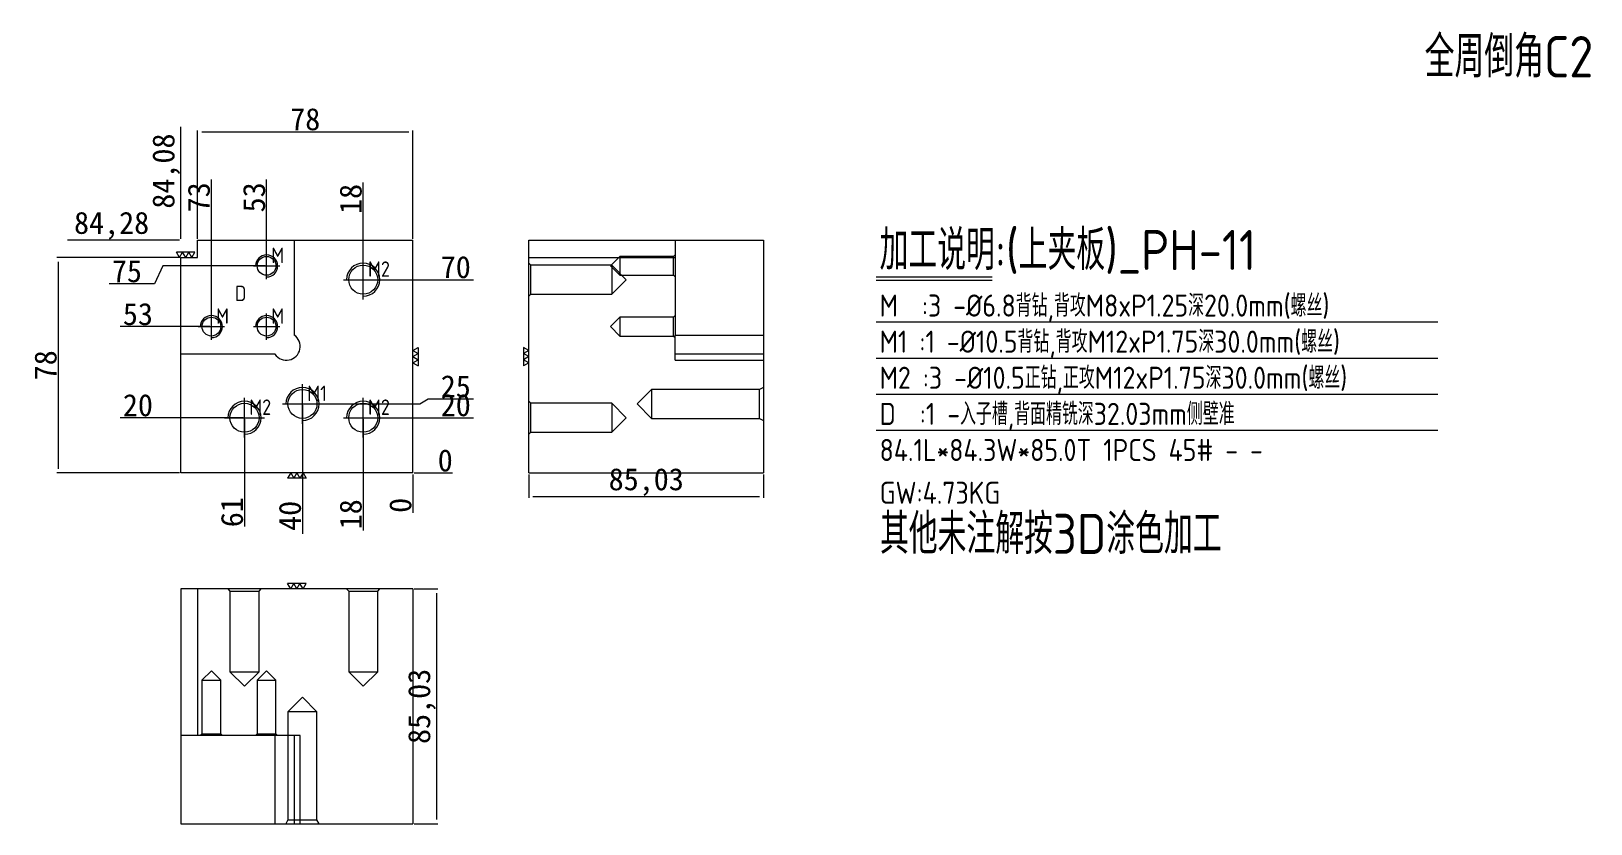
# Model space of a CAD drawing. Header units: millimetres. Extents: x 19483 to 20048, y 65580 to 65867.
import ezdxf

# ---------------------------------------------------------------- set-up
doc = ezdxf.new("R2010")
doc.units = ezdxf.units.MM
doc.linetypes.add('CENTER', pattern=[0])
doc.linetypes.add('DASHED', pattern=[0])
doc.layers.add('dim', color=4, linetype='Continuous')
doc.layers.add('dim_temp', color=161, linetype='Continuous', lineweight=9)
doc.layers.add('PH', color=7, linetype='Continuous', true_color=0xffffff)
doc.layers.add('U1', color=7, linetype='Continuous', true_color=0xffffff)
doc.styles.add('_PUG_ERP', font='txt')
doc.styles.add('gbenor', font='gbenor.shx', dxfattribs={"bigfont": 'gbcbig'})
doc.dimstyles.new('_PUG_ERP', dxfattribs={"dimtxt": 8, "dimasz": 1.5, "dimexe": 0.5, "dimexo": 0.5, "dimgap": 0.5, "dimtad": 1, "dimtxsty": '_PUG_ERP', "dimblk": 'CLOSEDBLANK', "dimcen": 0, "dimclrd": 4, "dimclre": 4, "dimclrt": 3, "dimazin": 3, "dimtfac": 1, "dimtmove": 0, "dimatfit": 3, "dimldrblk": 'CLOSEDBLANK', "dimlwd": 9, "dimlwe": 9})

# ---------------------------------------------------------------- blocks, each defined once
blk = doc.blocks.new('*D1266')
at = {"layer": 'Defpoints', "color": 0}
for p in [(19620.87, 65706.54), (19620.87, 65706.54), (19629.42, 65706.54)]:
    blk.add_point(p, dxfattribs=at)
at = {"layer": 'dim_temp', "color": 4, "lineweight": 9}
blk.add_line((19621.37, 65706.54), (19635.25, 65706.54), dxfattribs=at)
at = {"layer": 'dim_temp', "color": 3, "lineweight": 18, "insert": (19632.59, 65711.04), "char_height": 8, "attachment_point": 5, "style": '_PUG_ERP'}
blk.add_mtext('0', dxfattribs=at)
blk = doc.blocks.new('_ClosedBlank')
blk = doc.blocks.new('*D1267')
at = {"layer": 'Defpoints', "color": 0}
for p in [(19602.87, 65726.54), (19629.42, 65726.54), (19620.87, 65706.54)]:
    blk.add_point(p, dxfattribs=at)
at = {"layer": 'dim_temp', "color": 4, "lineweight": 9}
blk.add_line((19603.37, 65726.54), (19642.87, 65726.54), dxfattribs=at)
at = {"layer": 'dim_temp', "color": 3, "lineweight": 18, "insert": (19636.4, 65731.04), "char_height": 8, "attachment_point": 5, "style": '_PUG_ERP'}
blk.add_mtext('20', dxfattribs=at)
blk = doc.blocks.new('*D1268')
at = {"layer": 'Defpoints', "color": 0}
for p in [(19580.87, 65731.54), (19629.42, 65733.38), (19620.87, 65706.54)]:
    blk.add_point(p, dxfattribs=at)
at = {"layer": 'dim_temp', "color": 4, "lineweight": 9}
for p, q in [((19581.37, 65731.54), (19623.42, 65731.54)), ((19623.42, 65731.54), (19626.42, 65733.38)), ((19626.42, 65733.38), (19642.87, 65733.38))]:
    blk.add_line(p, q, dxfattribs=at)
at = {"layer": 'dim_temp', "color": 3, "lineweight": 18, "insert": (19636.4, 65737.88), "char_height": 8, "attachment_point": 5, "style": '_PUG_ERP'}
blk.add_mtext('25', dxfattribs=at)
blk = doc.blocks.new('*D1269')
at = {"layer": 'Defpoints', "color": 0}
for p in [(19602.87, 65776.54), (19629.42, 65776.54), (19620.87, 65706.54)]:
    blk.add_point(p, dxfattribs=at)
at = {"layer": 'dim_temp', "color": 4, "lineweight": 9}
blk.add_line((19603.37, 65776.54), (19642.87, 65776.54), dxfattribs=at)
at = {"layer": 'dim_temp', "color": 3, "lineweight": 18, "insert": (19636.4, 65781.04), "char_height": 8, "attachment_point": 5, "style": '_PUG_ERP'}
blk.add_mtext('70', dxfattribs=at)
blk = doc.blocks.new('*D1270')
at = {"layer": 'Defpoints', "color": 0}
for p in [(19528.24, 65726.54), (19559.87, 65726.54), (19620.87, 65706.54)]:
    blk.add_point(p, dxfattribs=at)
at = {"layer": 'dim_temp', "color": 4, "lineweight": 9}
blk.add_line((19559.37, 65726.54), (19514.79, 65726.54), dxfattribs=at)
at = {"layer": 'dim_temp', "color": 3, "lineweight": 18, "insert": (19521.26, 65731.04), "char_height": 8, "attachment_point": 5, "style": '_PUG_ERP'}
blk.add_mtext('20', dxfattribs=at)
blk = doc.blocks.new('*D1271')
at = {"layer": 'Defpoints', "color": 0}
for p in [(19528.24, 65759.54), (19547.87, 65759.54), (19620.87, 65706.54)]:
    blk.add_point(p, dxfattribs=at)
at = {"layer": 'dim_temp', "color": 4, "lineweight": 9}
blk.add_line((19547.37, 65759.54), (19514.79, 65759.54), dxfattribs=at)
at = {"layer": 'dim_temp', "color": 3, "lineweight": 18, "insert": (19521.26, 65764.04), "char_height": 8, "attachment_point": 5, "style": '_PUG_ERP'}
blk.add_mtext('53', dxfattribs=at)
blk = doc.blocks.new('*D1272')
at = {"layer": 'Defpoints', "color": 0}
for p in [(19567.87, 65781.54), (19524.26, 65775.06), (19620.87, 65706.54)]:
    blk.add_point(p, dxfattribs=at)
at = {"layer": 'dim_temp', "color": 4, "lineweight": 9}
for p, q in [((19530.26, 65781.54), (19527.26, 65775.06)), ((19567.37, 65781.54), (19530.26, 65781.54)), ((19527.26, 65775.06), (19510.8, 65775.06))]:
    blk.add_line(p, q, dxfattribs=at)
at = {"layer": 'dim_temp', "color": 3, "lineweight": 18, "insert": (19517.28, 65779.56), "char_height": 8, "attachment_point": 5, "style": '_PUG_ERP'}
blk.add_mtext('75', dxfattribs=at)
blk = doc.blocks.new('*D1273')
at = {"layer": 'Defpoints', "color": 0}
for p in [(19528.24, 65790.82), (19536.79, 65790.82), (19620.87, 65706.54)]:
    blk.add_point(p, dxfattribs=at)
at = {"layer": 'dim_temp', "color": 4, "lineweight": 9}
for p, q in [((19531.24, 65790.82), (19495.74, 65790.82)), ((19533.79, 65790.82), (19531.24, 65790.82)), ((19536.29, 65790.82), (19533.79, 65790.82))]:
    blk.add_line(p, q, dxfattribs=at)
at = {"layer": 'dim_temp', "color": 3, "lineweight": 18, "insert": (19511.74, 65796.09), "char_height": 8, "attachment_point": 5, "style": '_PUG_ERP'}
blk.add_mtext('84,28', dxfattribs=at)
blk = doc.blocks.new('*D1274')
at = {"layer": 'Defpoints', "color": 0}
for p in [(19620.87, 65706.54), (19620.87, 65706.54), (19620.87, 65697.99)]:
    blk.add_point(p, dxfattribs=at)
at = {"layer": 'dim_temp', "color": 4, "lineweight": 9}
blk.add_line((19620.87, 65706.04), (19620.87, 65692.16), dxfattribs=at)
at = {"layer": 'dim_temp', "color": 3, "lineweight": 18, "insert": (19616.37, 65694.83), "char_height": 8, "attachment_point": 5, "rotation": 90, "style": '_PUG_ERP'}
blk.add_mtext('0', dxfattribs=at)
blk = doc.blocks.new('*D1275')
at = {"layer": 'Defpoints', "color": 0}
for p in [(19602.87, 65726.54), (19620.87, 65706.54), (19602.87, 65697.99)]:
    blk.add_point(p, dxfattribs=at)
at = {"layer": 'dim_temp', "color": 4, "lineweight": 9}
blk.add_line((19602.87, 65726.04), (19602.87, 65685.68), dxfattribs=at)
at = {"layer": 'dim_temp', "color": 3, "lineweight": 18, "insert": (19598.37, 65691.59), "char_height": 8, "attachment_point": 5, "rotation": 90, "style": '_PUG_ERP'}
blk.add_mtext('18', dxfattribs=at)
blk = doc.blocks.new('*D1276')
at = {"layer": 'Defpoints', "color": 0}
for p in [(19580.87, 65731.54), (19620.87, 65706.54), (19580.87, 65697.99)]:
    blk.add_point(p, dxfattribs=at)
at = {"layer": 'dim_temp', "color": 4, "lineweight": 9}
blk.add_line((19580.87, 65731.04), (19580.87, 65684.54), dxfattribs=at)
at = {"layer": 'dim_temp', "color": 3, "lineweight": 18, "insert": (19576.37, 65691.02), "char_height": 8, "attachment_point": 5, "rotation": 90, "style": '_PUG_ERP'}
blk.add_mtext('40', dxfattribs=at)
blk = doc.blocks.new('*D1277')
at = {"layer": 'Defpoints', "color": 0}
for p in [(19559.87, 65726.54), (19620.87, 65706.54), (19559.87, 65697.99)]:
    blk.add_point(p, dxfattribs=at)
at = {"layer": 'dim_temp', "color": 4, "lineweight": 9}
blk.add_line((19559.87, 65726.04), (19559.87, 65687.21), dxfattribs=at)
at = {"layer": 'dim_temp', "color": 3, "lineweight": 18, "insert": (19555.37, 65692.35), "char_height": 8, "attachment_point": 5, "rotation": 90, "style": '_PUG_ERP'}
blk.add_mtext('61', dxfattribs=at)
blk = doc.blocks.new('*D1278')
at = {"layer": 'Defpoints', "color": 0}
for p in [(19602.87, 65799.37), (19602.87, 65776.54), (19620.87, 65706.54)]:
    blk.add_point(p, dxfattribs=at)
at = {"layer": 'dim_temp', "color": 4, "lineweight": 9}
blk.add_line((19602.87, 65777.04), (19602.87, 65811.68), dxfattribs=at)
at = {"layer": 'dim_temp', "color": 3, "lineweight": 18, "insert": (19598.37, 65805.78), "char_height": 8, "attachment_point": 5, "rotation": 90, "style": '_PUG_ERP'}
blk.add_mtext('18', dxfattribs=at)
blk = doc.blocks.new('*D1279')
at = {"layer": 'Defpoints', "color": 0}
for p in [(19567.87, 65799.37), (19567.87, 65781.54), (19620.87, 65706.54)]:
    blk.add_point(p, dxfattribs=at)
at = {"layer": 'dim_temp', "color": 4, "lineweight": 9}
blk.add_line((19567.87, 65782.04), (19567.87, 65812.83), dxfattribs=at)
at = {"layer": 'dim_temp', "color": 3, "lineweight": 18, "insert": (19563.37, 65806.35), "char_height": 8, "attachment_point": 5, "rotation": 90, "style": '_PUG_ERP'}
blk.add_mtext('53', dxfattribs=at)
blk = doc.blocks.new('*D1280')
at = {"layer": 'Defpoints', "color": 0}
for p in [(19547.87, 65799.37), (19547.87, 65759.54), (19620.87, 65706.54)]:
    blk.add_point(p, dxfattribs=at)
at = {"layer": 'dim_temp', "color": 4, "lineweight": 9}
blk.add_line((19547.87, 65760.04), (19547.87, 65812.83), dxfattribs=at)
at = {"layer": 'dim_temp', "color": 3, "lineweight": 18, "insert": (19543.37, 65806.35), "char_height": 8, "attachment_point": 5, "rotation": 90, "style": '_PUG_ERP'}
blk.add_mtext('73', dxfattribs=at)
blk = doc.blocks.new('*D1281')
at = {"layer": 'Defpoints', "color": 0}
for p in [(19536.79, 65799.37), (19536.79, 65790.82), (19620.87, 65706.54)]:
    blk.add_point(p, dxfattribs=at)
at = {"layer": 'dim_temp', "color": 4, "lineweight": 9}
for p, q in [((19536.79, 65796.37), (19536.79, 65831.87)), ((19536.79, 65793.82), (19536.79, 65796.37)), ((19536.79, 65791.32), (19536.79, 65793.82))]:
    blk.add_line(p, q, dxfattribs=at)
at = {"layer": 'dim_temp', "color": 3, "lineweight": 18, "insert": (19531.53, 65815.87), "char_height": 8, "attachment_point": 5, "rotation": 90, "style": '_PUG_ERP'}
blk.add_mtext('84,08', dxfattribs=at)
blk = doc.blocks.new('*D1282')
at = {"layer": 'Defpoints', "color": 0}
for p in [(19620.87, 65664.54), (19620.87, 65579.51), (19629.42, 65579.51)]:
    blk.add_point(p, dxfattribs=at)
at = {"layer": 'dim_temp', "color": 4, "lineweight": 9}
for p, q in [((19621.37, 65664.54), (19629.92, 65664.54)), ((19629.42, 65663.04), (19629.42, 65581.01)), ((19621.37, 65579.51), (19629.92, 65579.51))]:
    blk.add_line(p, q, dxfattribs=at)
at = {"layer": 'dim_temp', "color": 3, "lineweight": 18, "insert": (19624.16, 65622.03), "char_height": 8, "attachment_point": 5, "rotation": 90, "style": '_PUG_ERP'}
blk.add_mtext('85,03', dxfattribs=at)
blk = doc.blocks.new('*D1283')
at = {"layer": 'Defpoints', "color": 0}
for p in [(19662.87, 65706.54), (19747.9, 65706.54), (19747.9, 65697.99)]:
    blk.add_point(p, dxfattribs=at)
at = {"layer": 'dim_temp', "color": 4, "lineweight": 9}
for p, q in [((19662.87, 65706.04), (19662.87, 65697.49)), ((19747.9, 65706.04), (19747.9, 65697.49)), ((19664.37, 65697.99), (19746.4, 65697.99))]:
    blk.add_line(p, q, dxfattribs=at)
at = {"layer": 'dim_temp', "color": 3, "lineweight": 18, "insert": (19705.39, 65703.25), "char_height": 8, "attachment_point": 5, "style": '_PUG_ERP'}
blk.add_mtext('85,03', dxfattribs=at)
blk = doc.blocks.new('*D1284')
at = {"layer": 'Defpoints', "color": 0}
for p in [(19620.87, 65830.1), (19542.87, 65790.82), (19620.87, 65790.82)]:
    blk.add_point(p, dxfattribs=at)
at = {"layer": 'dim_temp', "color": 4, "lineweight": 9}
for p, q in [((19542.87, 65791.32), (19542.87, 65830.6)), ((19544.37, 65830.1), (19619.37, 65830.1)), ((19620.87, 65791.32), (19620.87, 65830.6))]:
    blk.add_line(p, q, dxfattribs=at)
at = {"layer": 'dim_temp', "color": 3, "lineweight": 18, "insert": (19581.87, 65834.6), "char_height": 8, "attachment_point": 5, "style": '_PUG_ERP'}
blk.add_mtext('78', dxfattribs=at)
blk = doc.blocks.new('*D1285')
at = {"layer": 'Defpoints', "color": 0}
for p in [(19536.79, 65784.54), (19492.36, 65706.54), (19536.79, 65706.54)]:
    blk.add_point(p, dxfattribs=at)
at = {"layer": 'dim_temp', "color": 4, "lineweight": 9}
for p, q in [((19536.29, 65784.54), (19491.86, 65784.54)), ((19492.36, 65783.04), (19492.36, 65708.04)), ((19536.29, 65706.54), (19491.86, 65706.54))]:
    blk.add_line(p, q, dxfattribs=at)
at = {"layer": 'dim_temp', "color": 3, "lineweight": 18, "insert": (19487.86, 65745.54), "char_height": 8, "attachment_point": 5, "rotation": 90, "style": '_PUG_ERP'}
blk.add_mtext('78', dxfattribs=at)

msp = doc.modelspace()

# ---------------------------------------------------------------- linework, layer by layer
at = {"layer": 'dim', "color": 20, "linetype": 'Continuous', "lineweight": 18}
for p, q in [((19536.346, 65784.543), (19535.228, 65786.478)), ((19541.934, 65786.478), (19535.228, 65786.478)), ((19536.346, 65784.543), (19537.463, 65786.478)), ((19538.581, 65784.543), (19537.463, 65786.478)), ((19538.581, 65784.543), (19539.699, 65786.478)), ((19540.816, 65784.543), (19539.699, 65786.478)), ((19540.816, 65784.543), (19541.934, 65786.478)), ((19620.871, 65750.918), (19622.806, 65752.036)), ((19620.871, 65750.918), (19622.806, 65749.8)), ((19622.806, 65752.036), (19622.806, 65745.33)), ((19662.871, 65750.918), (19660.935, 65752.036)), ((19660.935, 65752.036), (19660.935, 65745.33)), ((19662.871, 65750.918), (19660.935, 65749.8)), ((19620.871, 65748.683), (19622.806, 65749.8)), ((19620.871, 65748.683), (19622.806, 65747.565)), ((19620.871, 65746.448), (19622.806, 65747.565)), ((19620.871, 65746.448), (19622.806, 65745.33)), ((19662.871, 65748.683), (19660.935, 65749.8)), ((19662.871, 65748.683), (19660.935, 65747.565)), ((19662.871, 65746.448), (19660.935, 65747.565)), ((19662.871, 65746.448), (19660.935, 65745.33)), ((19576.595, 65706.543), (19575.478, 65704.607)), ((19576.595, 65706.543), (19577.713, 65704.607)), ((19578.83, 65706.543), (19577.713, 65704.607)), ((19578.83, 65706.543), (19579.948, 65704.607)), ((19581.065, 65706.543), (19579.948, 65704.607)), ((19581.065, 65706.543), (19582.183, 65704.607)), ((19582.183, 65704.607), (19575.478, 65704.607)), ((19576.595, 65664.543), (19575.478, 65666.478)), ((19582.183, 65666.478), (19575.478, 65666.478)), ((19576.595, 65664.543), (19577.713, 65666.478)), ((19578.83, 65664.543), (19577.713, 65666.478)), ((19578.83, 65664.543), (19579.948, 65666.478)), ((19581.065, 65664.543), (19579.948, 65666.478)), ((19581.065, 65664.543), (19582.183, 65666.478))]:
    msp.add_line(p, q, dxfattribs=at)
at = {"layer": 'dim', "color": 8, "linetype": 'Continuous', "lineweight": 18}
for p, q in [((19788.711, 65777.541), (19830.732, 65777.541)), ((19788.711, 65776.333), (19830.732, 65776.333)), ((19788.711, 65761.246), (19992.148, 65761.246)), ((19788.711, 65748.171), (19992.148, 65748.171)), ((19788.711, 65735.096), (19992.148, 65735.096)), ((19788.711, 65722.021), (19992.148, 65722.021))]:
    msp.add_line(p, q, dxfattribs=at)
at = {"layer": 'PH', "color": 135, "linetype": 'Continuous', "lineweight": 18}
for p, q in [((19542.871, 65784.543), (19542.871, 65790.823)), ((19542.871, 65790.823), (19620.871, 65790.823)), ((19620.871, 65706.543), (19620.871, 65790.823)), ((19662.871, 65790.823), (19747.901, 65790.823)), ((19662.871, 65706.543), (19662.871, 65790.823)), ((19747.901, 65790.823), (19747.901, 65706.543)), ((19536.79, 65784.543), (19542.871, 65784.543)), ((19536.79, 65706.543), (19536.79, 65784.543)), ((19620.871, 65706.543), (19536.79, 65706.543)), ((19662.871, 65706.543), (19747.901, 65706.543)), ((19536.79, 65664.543), (19536.79, 65579.513)), ((19620.871, 65664.543), (19536.79, 65664.543)), ((19620.871, 65664.543), (19620.871, 65579.513)), ((19536.79, 65579.513), (19620.871, 65579.513))]:
    msp.add_line(p, q, dxfattribs=at)
at = {"layer": 'PH', "color": 2, "linetype": 'DASHED', "lineweight": 13, "ltscale": 0.382671}
for p, q in [((19577.871, 65790.823), (19577.871, 65756.494)), ((19715.871, 65790.823), (19715.871, 65756.494)), ((19570.919, 65749.543), (19536.79, 65749.543)), ((19570.919, 65611.543), (19536.79, 65611.543))]:
    msp.add_line(p, q, dxfattribs=at)
at = {"layer": 'PH', "color": 1, "linetype": 'CENTER', "lineweight": 18, "ltscale": 0.382671}
for p, q in [((19567.871, 65776.743), (19567.871, 65786.343)), ((19563.071, 65781.543), (19572.671, 65781.543)), ((19602.871, 65769.343), (19602.871, 65783.743)), ((19595.671, 65776.543), (19610.071, 65776.543)), ((19547.871, 65754.743), (19547.871, 65764.343)), ((19567.871, 65754.743), (19567.871, 65764.343)), ((19543.071, 65759.543), (19552.671, 65759.543)), ((19563.071, 65759.543), (19572.671, 65759.543)), ((19559.871, 65719.343), (19559.871, 65733.743)), ((19580.871, 65724.343), (19580.871, 65738.743)), ((19602.871, 65719.343), (19602.871, 65733.743)), ((19573.671, 65731.543), (19588.071, 65731.543)), ((19552.671, 65726.543), (19567.071, 65726.543)), ((19595.671, 65726.543), (19610.071, 65726.543))]:
    msp.add_line(p, q, dxfattribs=at)
at = {"layer": 'PH', "color": 135, "linetype": 'DASHED', "lineweight": 13, "ltscale": 0.382671}
for p, q in [((19662.871, 65784.543), (19715.871, 65784.543)), ((19662.871, 65706.543), (19662.871, 65706.543)), ((19747.901, 65706.543), (19747.901, 65706.543)), ((19542.871, 65664.543), (19542.871, 65611.543))]:
    msp.add_line(p, q, dxfattribs=at)
at = {"layer": 'PH', "color": 5, "linetype": 'DASHED', "lineweight": 13, "ltscale": 0.382671}
for p, q in [((19695.871, 65784.946), (19692.468, 65781.543)), ((19715.274, 65784.946), (19695.871, 65784.946)), ((19695.871, 65784.946), (19695.871, 65778.14)), ((19715.871, 65785.543), (19715.274, 65784.946)), ((19715.274, 65778.14), (19715.274, 65784.946)), ((19663.618, 65781.796), (19662.871, 65782.543)), ((19692.871, 65781.796), (19663.618, 65781.796)), ((19663.618, 65771.29), (19663.618, 65781.796)), ((19692.468, 65781.543), (19695.871, 65778.14)), ((19698.124, 65776.543), (19692.871, 65781.796)), ((19692.871, 65781.796), (19692.871, 65771.29)), ((19692.871, 65771.29), (19698.124, 65776.543)), ((19695.871, 65778.14), (19715.274, 65778.14)), ((19715.274, 65778.14), (19715.871, 65777.543)), ((19662.871, 65770.543), (19663.618, 65771.29)), ((19663.618, 65771.29), (19692.871, 65771.29)), ((19695.871, 65762.946), (19692.468, 65759.543)), ((19715.274, 65762.946), (19695.871, 65762.946)), ((19695.871, 65762.946), (19695.871, 65756.14)), ((19715.871, 65763.543), (19715.274, 65762.946)), ((19715.274, 65756.14), (19715.274, 65762.946)), ((19692.468, 65759.543), (19695.871, 65756.14)), ((19695.871, 65756.14), (19715.274, 65756.14)), ((19715.274, 65756.14), (19715.871, 65755.543)), ((19707.321, 65736.796), (19702.068, 65731.543)), ((19746.407, 65736.796), (19707.321, 65736.796)), ((19707.321, 65736.796), (19707.321, 65731.543)), ((19747.901, 65737.543), (19746.407, 65736.796)), ((19746.407, 65726.29), (19746.407, 65736.796)), ((19663.618, 65731.796), (19662.871, 65732.543)), ((19692.871, 65731.796), (19663.618, 65731.796)), ((19663.618, 65721.29), (19663.618, 65731.796)), ((19698.124, 65726.543), (19692.871, 65731.796)), ((19692.871, 65731.796), (19692.871, 65721.29)), ((19702.068, 65731.543), (19707.321, 65726.29)), ((19707.321, 65731.543), (19707.321, 65726.29)), ((19692.871, 65721.29), (19698.124, 65726.543)), ((19707.321, 65726.29), (19746.407, 65726.29)), ((19746.407, 65726.29), (19747.901, 65725.543)), ((19662.871, 65720.543), (19663.618, 65721.29)), ((19663.618, 65721.29), (19692.871, 65721.29)), ((19553.871, 65664.543), (19554.618, 65663.796)), ((19554.618, 65663.796), (19554.618, 65634.543)), ((19554.618, 65663.796), (19565.124, 65663.796)), ((19565.124, 65663.796), (19565.871, 65664.543)), ((19565.124, 65634.543), (19565.124, 65663.796)), ((19596.871, 65664.543), (19597.618, 65663.796)), ((19597.618, 65663.796), (19597.618, 65634.543)), ((19597.618, 65663.796), (19608.124, 65663.796)), ((19608.124, 65663.796), (19608.871, 65664.543)), ((19608.124, 65634.543), (19608.124, 65663.796)), ((19547.871, 65634.946), (19544.468, 65631.543)), ((19551.274, 65631.543), (19547.871, 65634.946)), ((19554.618, 65634.543), (19559.871, 65629.29)), ((19554.618, 65634.543), (19565.124, 65634.543)), ((19559.871, 65629.29), (19565.124, 65634.543)), ((19567.871, 65634.946), (19564.468, 65631.543)), ((19571.274, 65631.543), (19567.871, 65634.946)), ((19597.618, 65634.543), (19602.871, 65629.29)), ((19597.618, 65634.543), (19608.124, 65634.543)), ((19602.871, 65629.29), (19608.124, 65634.543)), ((19544.468, 65631.543), (19544.468, 65612.14)), ((19544.468, 65631.543), (19551.274, 65631.543)), ((19551.274, 65612.14), (19551.274, 65631.543)), ((19564.468, 65631.543), (19564.468, 65612.14)), ((19564.468, 65631.543), (19571.274, 65631.543)), ((19571.274, 65612.14), (19571.274, 65631.543)), ((19580.871, 65625.346), (19575.618, 65620.093)), ((19586.124, 65620.093), (19580.871, 65625.346)), ((19575.618, 65620.093), (19575.618, 65581.007)), ((19586.124, 65620.093), (19575.618, 65620.093)), ((19586.124, 65581.007), (19586.124, 65620.093)), ((19544.468, 65612.14), (19543.871, 65611.543)), ((19544.468, 65612.14), (19551.274, 65612.14)), ((19551.871, 65611.543), (19551.274, 65612.14)), ((19564.468, 65612.14), (19563.871, 65611.543)), ((19564.468, 65612.14), (19571.274, 65612.14)), ((19571.871, 65611.543), (19571.274, 65612.14)), ((19575.618, 65581.007), (19574.871, 65579.513)), ((19575.618, 65581.007), (19586.124, 65581.007)), ((19586.871, 65579.513), (19586.124, 65581.007))]:
    msp.add_line(p, q, dxfattribs=at)
at = {"layer": 'PH', "color": 31, "linetype": 'DASHED', "lineweight": 13, "ltscale": 0.382671}
for p, q in [((19715.871, 65747.371), (19715.871, 65756.494)), ((19715.871, 65756.494), (19747.901, 65756.494)), ((19747.901, 65749.543), (19715.871, 65749.543)), ((19715.871, 65747.371), (19747.901, 65747.371)), ((19570.919, 65579.513), (19570.919, 65611.543)), ((19580.042, 65611.543), (19570.919, 65611.543)), ((19577.871, 65611.543), (19577.871, 65579.513)), ((19580.042, 65579.513), (19580.042, 65611.543))]:
    msp.add_line(p, q, dxfattribs=at)
at = {"layer": 'PH', "color": 30, "linetype": 'DASHED', "lineweight": 13, "ltscale": 0.382671}
for centre, radius in [((19567.871, 65781.543), 3.403), ((19547.871, 65759.543), 3.403), ((19567.871, 65759.543), 3.403), ((19580.871, 65731.543), 5.253)]:
    msp.add_circle(centre, radius, dxfattribs=at)
at = {"layer": 'PH', "color": 42, "linetype": 'Continuous', "lineweight": 18}
for centre in [(19602.871, 65776.543), (19559.871, 65726.543), (19602.871, 65726.543)]:
    msp.add_circle(centre, 5.253, dxfattribs=at)
at = {"layer": 'PH', "color": 30, "linetype": 'DASHED', "lineweight": 18, "ltscale": 0.382671}
for centre, radius in [((19567.871, 65781.543), 4), ((19547.871, 65759.543), 4), ((19567.871, 65759.543), 4), ((19580.871, 65731.543), 6)]:
    msp.add_arc(centre, radius, 270, 180, dxfattribs=at)
at = {"layer": 'PH', "color": 42, "linetype": 'Continuous', "lineweight": 18}
for centre in [(19602.871, 65776.543), (19559.871, 65726.543), (19602.871, 65726.543)]:
    msp.add_arc(centre, 6, 270, 180, dxfattribs=at)
at = {"layer": 'PH', "color": 2, "linetype": 'DASHED', "lineweight": 13, "ltscale": 0.382671}
msp.add_arc((19575.042, 65752.371), 5, 214.4499, 55.5501, dxfattribs=at)

# ---------------------------------------------------------------- texts
at = {"layer": 'dim', "color": 4, "lineweight": 18, "style": 'gbenor'}
for s, height, p in [('加工说明:(上夹板)_PH-11', 14.5, (19789.904, 65780.043)), ('M', 5.6, (19569.586, 65782.555)), ('M2', 5.6, (19604.626, 65777.575)), ('D', 5.6, (19556.439, 65768.769)), ('M  :3 -%%c6.8背钻,背攻M8xP1.25深20.0mm(螺丝)', 8, (19789.911, 65763.167)), ('M', 5.6, (19549.586, 65760.555)), ('M', 5.6, (19569.586, 65760.555)), ('M1 :1 -%%c10.5背钻,背攻M12xP1.75深30.0mm(螺丝)', 8, (19789.911, 65750.093)), ('M2 :3 -%%c10.5正钻,正攻M12xP1.75深30.0mm(螺丝)', 8, (19789.911, 65737.018)), ('M1', 5.6, (19582.626, 65732.575)), ('M2', 5.6, (19561.626, 65727.575)), ('M2', 5.6, (19604.626, 65727.575)), ('D  :1 -入子槽,背面精铣深32.03mm侧壁准', 8, (19789.911, 65723.943)), ('84.1L*84.3W*85.0T 1PCS 45# - - ', 8, (19789.911, 65710.868)), ('GW:4.73KG ', 8, (19789.911, 65695.378))]:
    msp.add_text(s, height=height, dxfattribs=at).set_placement(p)
at = {"layer": 'dim', "color": 21, "lineweight": 18, "style": 'gbenor'}
msp.add_text('其他未注解按3D涂色加工', height=14.5, dxfattribs=at).set_placement((19790.054, 65677.243))
at = {"layer": 'U1', "color": 3, "lineweight": 18, "style": 'gbenor'}
msp.add_text('全周倒角C2', height=15, dxfattribs=at).set_placement((19987.334, 65849.756))

# ---------------------------------------------------------------- dimensions: what is measured, and where the dimension line sits
at = {"layer": 'dim_temp', "lineweight": 18}
for base, p1, p2, picture, middle in [((19620.871, 65830.099), (19542.871, 65790.823), (19620.871, 65790.823), '*D1284', (19581.871, 65834.599)), ((19747.901, 65697.993), (19662.871, 65706.543), (19747.901, 65706.543), '*D1283', (19705.386, 65703.254))]:
    dim = msp.add_linear_dim(base=base, p1=p1, p2=p2, dimstyle='_PUG_ERP', dxfattribs=at)
    dim.commit()
    dim.dimension.update_dxf_attribs({"geometry": picture, "text_midpoint": middle})
for feature_location, offset, dtype, origin, picture, middle in [((19536.79, 65790.823), (0, 8.55), 1, (19620.871, 65706.543), '*D1281', (19531.528, 65815.873)), ((19547.871, 65759.543), (0, 39.831), 1, (19620.871, 65706.543), '*D1280', (19543.371, 65806.349)), ((19567.871, 65781.543), (0, 17.831), 1, (19620.871, 65706.543), '*D1279', (19563.371, 65806.349)), ((19602.871, 65776.543), (0, 22.831), 1, (19620.871, 65706.543), '*D1278', (19598.371, 65805.778)), ((19536.79, 65790.823), (-8.55, 0), 0, (19620.871, 65706.543), '*D1273', (19511.74, 65796.085)), ((19567.871, 65781.543), (-43.615, -6.486), 0, (19620.871, 65706.543), '*D1272', (19517.279, 65779.556)), ((19602.871, 65776.543), (26.55, 0), 0, (19620.871, 65706.543), '*D1269', (19636.397, 65781.043)), ((19547.871, 65759.543), (-19.631, 0), 0, (19620.871, 65706.543), '*D1271', (19521.264, 65764.043)), ((19580.871, 65731.543), (48.55, 1.84), 0, (19620.871, 65706.543), '*D1268', (19636.397, 65737.883)), ((19559.871, 65726.543), (-31.631, 0), 0, (19620.871, 65706.543), '*D1270', (19521.264, 65731.043)), ((19602.871, 65726.543), (26.55, 0), 0, (19620.871, 65706.543), '*D1267', (19636.397, 65731.043)), ((19580.871, 65731.543), (0, -33.55), 1, (19620.871, 65706.543), '*D1276', (19576.371, 65691.016)), ((19559.871, 65726.543), (0, -28.55), 1, (19620.871, 65706.543), '*D1277', (19555.371, 65692.35)), ((19602.871, 65726.543), (0, -28.55), 1, (19620.871, 65706.543), '*D1275', (19598.371, 65691.588)), ((19620.870654768, 65706.542515163), (8.55, 0), 0, (19620.870654768, 65706.542515163), '*D1266', (19632.587321434, 65711.042515163)), ((19620.870654768, 65706.542515163), (0, -8.55), 1, (19620.870654768, 65706.542515163), '*D1274', (19616.370654768, 65694.825848497))]:
    dim = msp.add_ordinate_dim(feature_location=feature_location, offset=offset, dtype=dtype, origin=origin, dimstyle='_PUG_ERP', dxfattribs=at)
    dim.commit()
    dim.dimension.update_dxf_attribs({"geometry": picture, "text_midpoint": middle})
for base, p1, p2, picture, middle in [((19492.358, 65706.543), (19536.79, 65784.543), (19536.79, 65706.543), '*D1285', (19487.858, 65745.543)), ((19629.421, 65579.513), (19620.871, 65664.543), (19620.871, 65579.513), '*D1282', (19624.159, 65622.028))]:
    dim = msp.add_linear_dim(base=base, p1=p1, p2=p2, angle=90, dimstyle='_PUG_ERP', dxfattribs=at)
    dim.commit()
    dim.dimension.update_dxf_attribs({"geometry": picture, "text_midpoint": middle})

doc.saveas('drawing.dxf')
